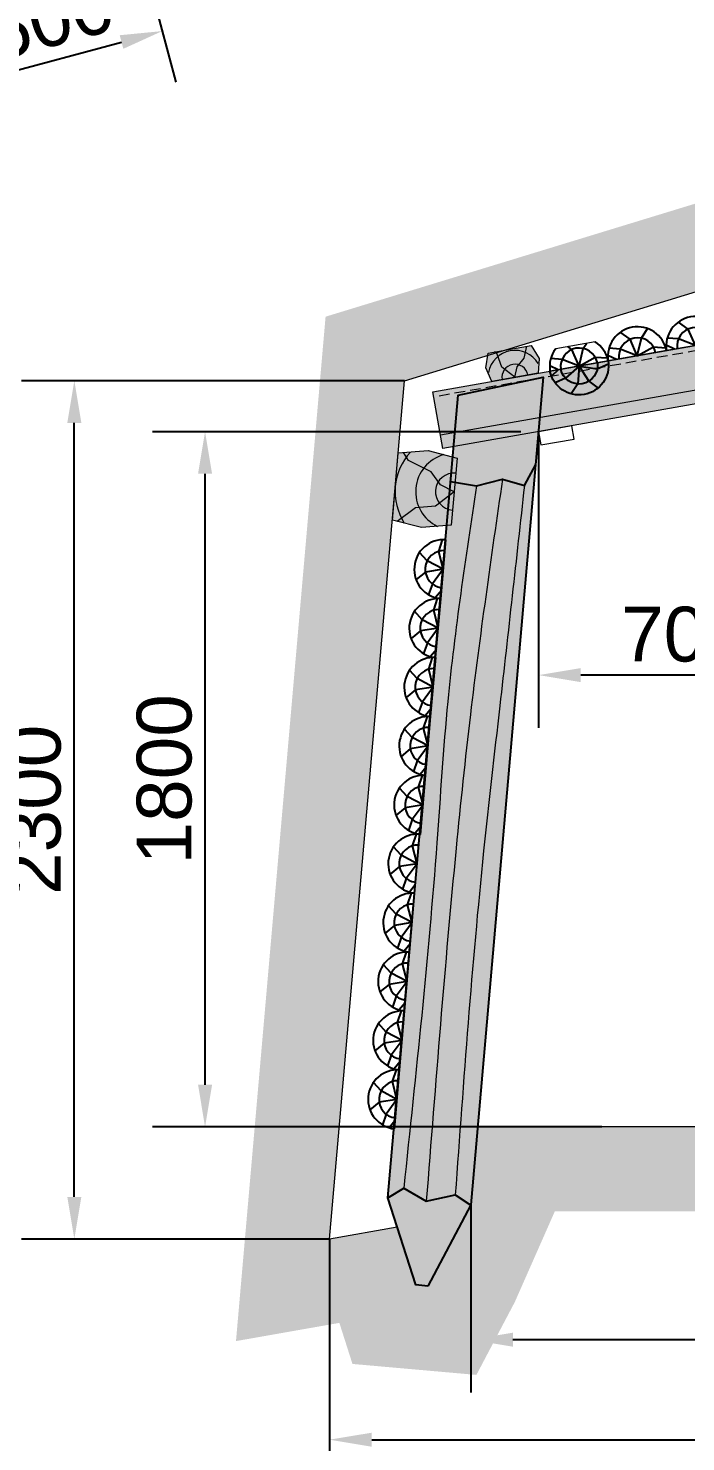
# Model space of a CAD drawing. Header units: inches. Extents: x 523 to 1492, y 69 to 539.
# Drawn here: x 867.41 to 883.01, y 188.1 to 221.63 of the extents above; entities that cross this region are included whole.
import ezdxf
from ezdxf import colors
from ezdxf.entities.mleader import LeaderData, LeaderLine
from ezdxf.math import Vec2, Vec3

# ---------------------------------------------------------------- set-up
doc = ezdxf.new("R2010")
doc.units = ezdxf.units.IN
doc.header["$MEASUREMENT"] = 0
doc.linetypes.add('DASHDOTX2', pattern=[50.8, 25.4, -12.7, 0, -12.7])
doc.linetypes.add('DASHED', pattern=[0.75, 0.5, -0.25])
doc.layers.add('Д_Распорка', color=7, linetype='Continuous')
doc.styles.get("Standard").update_dxf_attribs({"font": 'arial.ttf'})
doc.dimstyles.new('ISO-25', dxfattribs={"dimtxt": 2.5, "dimasz": 2.5, "dimexe": 1.25, "dimexo": 0, "dimtad": 1, "dimdec": 0, "dimtxsty": 'Standard', "dimcen": 2.5, "dimadec": 0, "dimazin": 0, "dimtfac": 1, "dimtdec": 0, "dimtmove": 0, "dimatfit": 3, "dimfxl": 0, "dimarcsym": 0})

# ---------------------------------------------------------------- blocks, each defined once
blk = doc.blocks.new('*D106')
at = {"color": 0, "linetype": 'ByBlock', "lineweight": -2}
for p, q in [((869.186, 226.81), (870.914, 220.359)), ((864.356, 225.516), (866.085, 219.065)), ((866.727, 220.531), (869.625, 221.308))]:
    blk.add_line(p, q, dxfattribs=at)
at = {"color": 0, "linetype": 'ByBlock'}
for points in [[(869.582, 221.469), (869.668, 221.147), (870.591, 221.567)], [(866.684, 220.692), (866.77, 220.37), (865.761, 220.272)]]:
    blk.add_solid(points, dxfattribs=at)
at = {"layer": 'Defpoints', "color": 0, "linetype": 'ByBlock'}
for p in [(869.186, 226.81), (864.356, 225.516), (870.591, 221.567)]:
    blk.add_point(p, dxfattribs=at)
at = {"color": 0, "linetype": 'ByBlock', "lineweight": 15, "insert": (867.926, 221.85), "char_height": 1.3, "attachment_point": 5, "rotation": 15}
blk.add_mtext('500', dxfattribs=at)
blk = doc.blocks.new('т.с.')
at = {"linetype": 'ByBlock', "lineweight": 15}
blk.add_hatch(color=7, dxfattribs=at).paths.add_polyline_path([(-1797.508, -898.171), (-1798.093, -898.17), (-1799.77, -894.164), (-1799.771, -855.947), (-1795.819, -854.739), (-1795.818, -894.152)])
at = {"color": 22}
for points in [[(-1797.508, -898.171), (-1798.093, -898.17), (-1799.77, -894.164), (-1799.771, -855.947), (-1795.819, -854.739), (-1795.818, -894.152), (-1797.508, -898.171)], [(-1799.766, -860.055), (-1798.52, -860.152), (-1797.322, -859.721), (-1796.259, -859.942), (-1795.812, -858.904)], [(-1799.77, -894.164), (-1799.061, -893.64), (-1797.937, -894.17), (-1796.592, -893.753), (-1795.818, -894.176)]]:
    blk.add_lwpolyline(points, dxfattribs=at)
at = {"color": 22, "linetype": 'ByBlock', "lineweight": 15}
for points in [[(-1797.322, -859.721), (-1797.866, -870.988), (-1797.988, -877.353), (-1797.937, -894.17)], [(-1798.52, -860.152), (-1798.989, -870.458), (-1798.921, -877.189), (-1799.061, -893.64)], [(-1796.259, -859.942), (-1796.512, -870.453), (-1796.676, -877.38), (-1796.592, -893.753)]]:
    blk.add_spline(points, degree=3, dxfattribs=at)
blk = doc.blocks.new('СВП-27 - 3.3м')
at = {"linetype": 'ByBlock', "lineweight": 15}
blk.add_hatch(color=7, dxfattribs=at).paths.add_polyline_path([(-1250.484, -445.6), (-1316.484, -445.6), (-1316.484, -442.867), (-1250.484, -442.86)])
at = {"color": 5, "linetype": 'DASHED', "lineweight": 15}
blk.add_line((-1250.484, -443.116), (-1316.484, -443.116), dxfattribs=at)
at = {"color": 5, "linetype": 'ByBlock', "lineweight": 15}
blk.add_line((-1250.484, -444.96), (-1316.484, -444.96), dxfattribs=at)
for points in [[(-1250.484, -445.6), (-1316.484, -445.6), (-1316.484, -442.867), (-1250.484, -442.86)], [(-1311.884, -446.24), (-1310.27, -446.24), (-1310.27, -445.6), (-1311.884, -445.6)], [(-1255.084, -446.24), (-1256.697, -446.24), (-1256.697, -445.6), (-1255.084, -445.6)]]:
    blk.add_lwpolyline(points, close=True, dxfattribs=at)
blk = doc.blocks.new('pfnzu')
at = {"color": 7, "lineweight": 0}
blk.add_line((142694.1, -82404), (142694.1, -82544.3), dxfattribs=at)
at = {"layer": 'Д_Распорка', "color": 253}
for p, q in [((142679.9, -82432.8), (142686.9, -82404.5)), ((142654.7, -82457.4), (142634.8, -82439)), ((142694.1, -82474.1), (142654.7, -82457.4)), ((142694.1, -82474.1), (142679.9, -82432.8)), ((142652.6, -82484.3), (142632.2, -82504.2)), ((142694.1, -82474.1), (142652.6, -82484.3)), ((142694.1, -82474.1), (142671.5, -82511.2)), ((142671.5, -82511.2), (142664.9, -82537.2)), ((142694.1, -82524.6), (142681.4, -82542.8))]:
    blk.add_line(p, q, dxfattribs=at)
at = {"layer": 'Д_Распорка', "color": 7}
blk.add_arc((142695.6, -82474.1), 70.2, 91.2316, 268.7684, dxfattribs=at)
at = {"layer": 'Д_Распорка', "color": 253}
blk.add_arc((142695.6, -82474.1), 44.2, 91.9563, 268.0437, dxfattribs=at)
blk = doc.blocks.new('*D114')
at = {"color": 0, "linetype": 'ByBlock', "lineweight": -2}
for p, q in [((879.1, 212.064), (870.357, 212.064)), ((871.607, 196.571), (871.607, 211.064)), ((881.025, 195.571), (870.357, 195.571))]:
    blk.add_line(p, q, dxfattribs=at)
at = {"color": 0, "linetype": 'ByBlock'}
for points in [[(871.441, 211.064), (871.774, 211.064), (871.607, 212.064)], [(871.441, 196.571), (871.774, 196.571), (871.607, 195.571)]]:
    blk.add_solid(points, dxfattribs=at)
at = {"layer": 'Defpoints', "color": 0, "linetype": 'ByBlock'}
for p in [(871.607, 212.064), (879.1, 212.064), (881.025, 195.571)]:
    blk.add_point(p, dxfattribs=at)
at = {"color": 0, "linetype": 'ByBlock', "lineweight": 15, "insert": (870.644, 203.817), "char_height": 1.3, "attachment_point": 5, "rotation": 90}
blk.add_mtext('1800', dxfattribs=at)
blk = doc.blocks.new('pfnzu 2')
at = {"color": 7, "lineweight": 0}
for p, q in [((-92.146, -593.903), (-94.052, -593.903)), ((-91.696, -594.903), (-94.502, -594.903))]:
    blk.add_line(p, q, dxfattribs=at)
at = {"layer": 'Д_Распорка', "color": 253}
for p, q in [((-93.303, -594.074), (-93.469, -593.903)), ((-93.099, -594.903), (-93.303, -594.074)), ((-93.099, -594.903), (-92.765, -594.116)), ((-92.765, -594.116), (-92.568, -593.903)), ((-94.109, -594.903), (-94.473, -594.651)), ((-93.84, -594.452), (-94.361, -594.319)), ((-93.099, -594.903), (-93.84, -594.452)), ((-93.099, -594.903), (-92.273, -594.62)), ((-92.273, -594.62), (-91.707, -594.759))]:
    blk.add_line(p, q, dxfattribs=at)
at = {"layer": 'Д_Распорка', "color": 7}
for start, end in [(132.76087, 178.7684), (1.2316, 47.23913)]:
    blk.add_arc((-93.099, -594.933), 1.403, start, end, dxfattribs=at)
at = {"layer": 'Д_Распорка', "color": 253}
blk.add_arc((-93.099, -594.933), 0.883, 1.95631, 178.04369, dxfattribs=at)
blk = doc.blocks.new('Расклинка')
at = {"linetype": 'ByBlock', "lineweight": 15}
blk.add_hatch(color=254, dxfattribs=at).paths.add_polyline_path([(-85.966, -572.832), (-85.628, -571.866), (-82.668, -571.866), (-82.299, -572.832), (-82.533, -573.798), (-85.733, -573.798)])
at = {"color": 7, "linetype": 'ByBlock', "lineweight": 15}
for points in [[(-85.966, -572.832), (-85.628, -571.866), (-82.668, -571.866), (-82.299, -572.832), (-82.533, -573.798), (-85.733, -573.798), (-85.966, -572.832)], [(-84.133, -573.798), (-84.898, -572.975), (-85.049, -572.036), (-85.201, -571.866)], [(-84.133, -573.798), (-83.866, -573.127), (-83.289, -572.631), (-82.98, -571.866)]]:
    blk.add_lwpolyline(points, dxfattribs=at)
for radius, start, end in [(1.824, 20.62921, 159.37079), (0.883, 0, 180)]:
    blk.add_arc((-84.133, -573.798), radius, start, end, dxfattribs=at)
blk = doc.blocks.new('*D116')
at = {"color": 0, "linetype": 'ByBlock', "lineweight": -2}
for p, q in [((876.342, 213.273), (867.255, 213.273)), ((868.505, 193.912), (868.505, 212.273)), ((874.561, 192.912), (867.255, 192.912))]:
    blk.add_line(p, q, dxfattribs=at)
at = {"color": 0, "linetype": 'ByBlock'}
for points in [[(868.338, 212.273), (868.672, 212.273), (868.505, 213.273)], [(868.338, 193.912), (868.672, 193.912), (868.505, 192.912)]]:
    blk.add_solid(points, dxfattribs=at)
at = {"layer": 'Defpoints', "color": 0, "linetype": 'ByBlock'}
for p in [(868.505, 213.273), (876.342, 213.273), (874.561, 192.912)]:
    blk.add_point(p, dxfattribs=at)
at = {"color": 0, "linetype": 'ByBlock', "lineweight": 15, "insert": (867.541, 203.093), "char_height": 1.3, "attachment_point": 5, "rotation": 90}
blk.add_mtext('2300', dxfattribs=at)
blk = doc.blocks.new('*D117')
at = {"color": 0, "linetype": 'ByBlock', "lineweight": -2}
for p, q in [((909.345, 199.517), (909.345, 189.274)), ((877.913, 193.713), (877.913, 189.274)), ((878.913, 190.524), (908.345, 190.524))]:
    blk.add_line(p, q, dxfattribs=at)
at = {"color": 0, "linetype": 'ByBlock'}
for points in [[(878.913, 190.69), (878.913, 190.357), (877.913, 190.524)], [(908.345, 190.69), (908.345, 190.357), (909.345, 190.524)]]:
    blk.add_solid(points, dxfattribs=at)
at = {"layer": 'Defpoints', "color": 0, "linetype": 'ByBlock'}
for p in [(909.345, 199.517), (877.913, 193.713), (909.345, 190.524)]:
    blk.add_point(p, dxfattribs=at)
at = {"color": 0, "linetype": 'ByBlock', "lineweight": 15, "insert": (893.629, 191.488), "char_height": 1.3, "attachment_point": 5}
blk.add_mtext('3200', dxfattribs=at)
blk = doc.blocks.new('*D118')
at = {"color": 0, "linetype": 'ByBlock', "lineweight": -2}
for p, q in [((912.234, 199.606), (912.234, 186.901)), ((874.561, 192.912), (874.561, 186.901)), ((875.561, 188.151), (911.234, 188.151))]:
    blk.add_line(p, q, dxfattribs=at)
at = {"color": 0, "linetype": 'ByBlock'}
for points in [[(875.561, 188.317), (875.561, 187.984), (874.561, 188.151)], [(911.234, 188.317), (911.234, 187.984), (912.234, 188.151)]]:
    blk.add_solid(points, dxfattribs=at)
at = {"layer": 'Defpoints', "color": 0, "linetype": 'ByBlock'}
for p in [(912.234, 199.606), (874.561, 192.912), (912.234, 188.151)]:
    blk.add_point(p, dxfattribs=at)
at = {"color": 0, "linetype": 'ByBlock', "lineweight": 15, "insert": (893.398, 189.115), "char_height": 1.3, "attachment_point": 5}
blk.add_mtext('3700', dxfattribs=at)
blk = doc.blocks.new('S ш.бруса')
at = {"linetype": 'ByBlock', "lineweight": 15}
blk.add_hatch(color=254, dxfattribs=at).paths.add_polyline_path([(3323.214, -1143.742), (3323.447, -1142.342), (3326.647, -1142.342), (3326.88, -1143.742), (3326.647, -1145.142), (3323.447, -1145.142)])
at = {"color": 7, "linetype": 'ByBlock', "lineweight": 15}
for points in [[(3323.214, -1143.742), (3323.447, -1142.342), (3326.647, -1142.342), (3326.88, -1143.742), (3326.647, -1145.142), (3323.447, -1145.142), (3323.214, -1143.742)], [(3325.047, -1145.142), (3324.281, -1144.319), (3324.13, -1143.38), (3323.408, -1142.575)], [(3325.047, -1145.142), (3325.314, -1144.471), (3325.891, -1143.975), (3326.34, -1142.862), (3326.688, -1142.591)]]:
    blk.add_lwpolyline(points, dxfattribs=at)
for radius, start, end in [(2.8, 52.7386, 127.2614), (1.824, 20.62921, 159.37079), (0.883, 0, 180)]:
    blk.add_arc((3325.047, -1145.142), radius, start, end, dxfattribs=at)
blk = doc.blocks.new('*D354')
at = {"color": 0, "linetype": 'ByBlock', "lineweight": -2}
for p, q in [((879.521, 212.1), (879.521, 205.039)), ((886.469, 212.1), (886.469, 205.039)), ((885.469, 206.289), (880.521, 206.289))]:
    blk.add_line(p, q, dxfattribs=at)
at = {"color": 0, "linetype": 'ByBlock'}
for points in [[(880.521, 206.456), (880.521, 206.123), (879.521, 206.289)], [(885.469, 206.456), (885.469, 206.123), (886.469, 206.289)]]:
    blk.add_solid(points, dxfattribs=at)
at = {"layer": 'Defpoints', "color": 0, "linetype": 'ByBlock'}
for p in [(879.521, 212.1), (886.469, 212.1), (879.521, 206.289)]:
    blk.add_point(p, dxfattribs=at)
at = {"color": 0, "linetype": 'ByBlock', "lineweight": 15, "insert": (882.995, 207.253), "char_height": 1.3, "attachment_point": 5}
blk.add_mtext('700', dxfattribs=at)

msp = doc.modelspace()

# ---------------------------------------------------------------- hatches: boundary and pattern name
h = msp.add_hatch()
h.set_pattern_fill('ANSI38', color=256, scale=5, style=0)
h.paths.add_polyline_path([(1072.524, 256.759), (948.768, 219), (931.023, 214.059), (913.694, 209.454), (912.665, 207.886), (911.806, 205.143), (912.234, 196.075), (911.225, 195.886), (910.686, 194.125), (910.393, 194.085), (909.574, 195.571), (878.075, 195.571), (877.914, 193.725), (876.897, 191.797), (876.606, 191.823), (876.167, 193.195), (874.561, 192.912), (876.342, 213.273), (896.166, 219.334), (897.291, 218.707), (898.866, 218.985), (909.166, 219.666), (910.683, 219.666), (913.757, 217.727), (927.32, 221.429), (931.447, 222.555), (945.416, 226.344), (960.402, 230.846), (1003.648, 244.067), (1003.223, 244.938), (1003.132, 246.817), (1002.14, 249.282), (1002.045, 251.943), (1043.166, 264.515), (1043.954, 261.295), (1045.694, 259.054), (1045.501, 256.878), (1063.67, 262.433), (1063.836, 264.062), (1065.184, 265.136), (1065.849, 267.443), (1068.52, 269.844)], flags=16)
h.paths.add_polyline_path([(1073.109, 254.847), (949.328, 217.08), (931.548, 212.129), (914.947, 207.718), (914.491, 207.022), (913.83, 204.913), (914.314, 194.431), (912.783, 194.143), (912.234, 192.352), (909.303, 191.918), (908.393, 193.571), (879.908, 193.571), (878.955, 191.413), (878.046, 189.688), (875.105, 189.948), (874.794, 190.922), (872.341, 190.49), (874.467, 214.792), (896.396, 221.496), (897.644, 220.8), (898.626, 220.973), (909.1, 221.666), (911.261, 221.666), (914.08, 219.888), (926.793, 223.358), (930.922, 224.485), (944.866, 228.267), (959.822, 232.76), (1001.198, 245.41), (1001.151, 246.383), (1000.154, 248.86), (999.991, 253.406), (1044.103, 266.892), (1046.527, 262.692), (1047.617, 259.617), (1061.815, 263.957), (1061.932, 265.102), (1063.439, 266.303), (1064.086, 268.548), (1067.875, 271.953)])

# ---------------------------------------------------------------- linework, layer by layer
at = {"color": 7, "linetype": 'DASHDOTX2', "lineweight": 15}
msp.add_line((911.88, 212.1), (879.101, 212.1), dxfattribs=at)
at = {"color": 7, "linetype": 'ByBlock', "lineweight": 15}
msp.add_lwpolyline([(931.023, 214.059), (913.694, 209.454), (912.665, 207.886), (911.806, 205.143), (912.234, 196.075), (911.225, 195.886), (910.686, 194.125), (910.393, 194.085), (909.574, 195.571), (878.075, 195.571), (877.914, 193.725), (876.897, 191.797), (876.606, 191.823), (876.167, 193.195), (874.561, 192.912), (876.342, 213.273), (896.166, 219.334), (897.291, 218.707), (898.866, 218.985), (909.166, 219.666), (910.683, 219.666), (913.757, 217.727), (927.32, 221.429)], dxfattribs=at)

# ---------------------------------------------------------------- block references
for name, p, xscale, yscale, zscale, rotation in [('СВП-27 - 3.3м', (1486.806, 545.382), 0.5000000000000624, 0.5000000000000624, 0.5000000000000624, 10.00000000000389), ('Расклинка', (873.087, 416.245), 0.3500000000001859, 0.3500000000001859, 0.3500000000001859, 10.00000000000735), ('pfnzu 2', (874.673, 514.637), 0.5000000000000624, 0.5000000000000624, 0.5000000000000624, 10.00000000000389), ('т.с.', (1811.371, 560.842), 0.5000000000001268, 0.5000000000001268, 0.5000000000001268, 355.0000000000276)]:
    msp.add_blockref(name, p, dxfattribs=dict(xscale=xscale, yscale=yscale, zscale=zscale, rotation=rotation))
at = {"color": 7, "lineweight": 0}
for p, xscale, yscale, zscale, rotation in [((1446.263, 1762.268), 0.00999952550053377, 0.00999952550053377, 0.00999952550053377, 279.9999999997643), ((1447.644, 1762.512), 0.00999952550053377, 0.00999952550053377, 0.00999952550053377, 279.9999999997643), ((1940.612, -1048.213), -0.009999525500442868, 0.00999952550046146, 0.0099995255, 280.0082756930846), ((-474.253, 1151.945), 0.009999525500504973, 0.009999525500504973, 0.009999525500504973, 355.1179479824508), ((-474.372, 1150.547), 0.009999525500504973, 0.009999525500504973, 0.009999525500504973, 355.1179479824508), ((-474.491, 1149.149), 0.009999525500504973, 0.009999525500504973, 0.009999525500504973, 355.1179479824508), ((-474.611, 1147.752), 0.009999525500504973, 0.009999525500504973, 0.009999525500504973, 355.1179479824508), ((-474.73, 1146.354), 0.009999525500504973, 0.009999525500504973, 0.009999525500504973, 355.1179479824508), ((-474.871, 1144.959), 0.009999525500504973, 0.009999525500504973, 0.009999525500504973, 355.1179479824508), ((-474.99, 1143.561), 0.009999525500504973, 0.009999525500504973, 0.009999525500504973, 355.1179479824508), ((-475.11, 1142.163), 0.009999525500504973, 0.009999525500504973, 0.009999525500504973, 355.1179479824508), ((-475.229, 1140.766), 0.009999525500504973, 0.009999525500504973, 0.009999525500504973, 355.1179479824508), ((-475.349, 1139.368), 0.009999525500504973, 0.009999525500504973, 0.009999525500504973, 355.1179479824508)]:
    msp.add_blockref('pfnzu', p, dxfattribs=dict(at, xscale=xscale, yscale=yscale, zscale=zscale, rotation=rotation))
at = {"color": 7, "linetype": 'ByBlock', "lineweight": 15, "xscale": 0.5000000000003362, "yscale": 0.5000000000003362, "zscale": 0.5000000000003362, "rotation": 85.01822308392572}
msp.add_blockref('S ш.бруса', (162.737, -1395.881), dxfattribs=at)

# ---------------------------------------------------------------- dimensions: what is measured, and where the dimension line sits
at = {"color": 7, "linetype": 'ByBlock', "lineweight": 15}
dim = msp.add_aligned_dim(p1=(864.356, 225.516), p2=(869.186, 226.81), distance=-5.428, text='500', dimstyle='ISO-25', override={"dimtxt": 1.3, "dimasz": 1, "dimgap": 0.3, "dimlfac": 100, "dimrnd": 0.05, "dimtmove": 1, "dimfxl": 1.25}, dxfattribs=at)
dim.commit()
dim.dimension.update_dxf_attribs({"geometry": '*D106', "text_midpoint": (867.926, 221.85)})
for base, p1, p2, text, picture, middle in [((868.505, 213.273), (874.561, 192.912), (876.342, 213.273), '2300', '*D116', (867.541, 203.093)), ((871.607, 212.064), (881.025, 195.571), (879.1, 212.064), '1800', '*D114', (870.644, 203.817))]:
    dim = msp.add_linear_dim(base=base, p1=p1, p2=p2, angle=90, text=text, dimstyle='ISO-25', override={"dimtxt": 1.3, "dimasz": 1, "dimgap": 0.3, "dimlfac": 100, "dimrnd": 0.05, "dimtmove": 1, "dimfxl": 1.25}, dxfattribs=at)
    dim.commit()
    dim.dimension.update_dxf_attribs({"geometry": picture, "text_midpoint": middle})
for base, p1, p2, text, picture, middle in [((879.521, 206.289), (886.469, 212.1), (879.521, 212.1), '700', '*D354', (882.995, 207.253)), ((912.234, 188.151), (874.561, 192.912), (912.234, 199.606), '3700', '*D118', (893.398, 189.115)), ((909.345, 190.524), (877.913, 193.713), (909.345, 199.517), '3200', '*D117', (893.629, 191.488))]:
    dim = msp.add_linear_dim(base=base, p1=p1, p2=p2, text=text, dimstyle='ISO-25', override={"dimtxt": 1.3, "dimasz": 1, "dimgap": 0.3, "dimlfac": 100, "dimrnd": 0.05, "dimtmove": 1, "dimfxl": 1.25}, dxfattribs=at)
    dim.commit()
    dim.dimension.update_dxf_attribs({"geometry": picture, "text_midpoint": middle})

# ---------------------------------------------------------------- leaders
at = {"color": 22, "linetype": 'ByBlock', "lineweight": 15}
ml = msp.add_multileader_mtext('Standard', dxfattribs=at)
ml.set_content('обмазка глиной', color=22)
ml.set_leader_properties()
ml.build(insert=Vec2(0, 0))
ml.multileader.update_dxf_attribs({"dogleg_length": 0.5, "arrow_head_size": 1.8})
ctx = ml.context
ctx.base_point, ctx.char_height, ctx.arrow_head_size, ctx.landing_gap_size, ctx.plane_origin, ctx.plane_x_axis, ctx.plane_y_axis = Vec3(852.091, 189), 1.3, 1.8, 0.5, Vec3(882.919, 158.146), Vec3(0.999919, -0.012705), Vec3(0.012705, 0.999919)
ctx.text_align_type = 2
notes = []
notes.append((ctx, [(1, (1, 1, 0), (866.623, 188.815), (-0.999919, 0.012705), 0.5, [(0, [(872.601, 177.581)], 0, [])])]))
ctx.mtext.insert, ctx.mtext.text_direction, ctx.mtext.rotation, ctx.mtext.alignment, ctx.mtext.flow_direction = Vec3(865.632, 189.488), Vec3(0.999919, -0.012705), 6.27048, 3, 5
for ctx, leaders in notes:
    for number, flags, end, landing, length, lines in leaders:
        leader = LeaderData()
        leader.index, (leader.has_last_leader_line, leader.has_dogleg_vector, leader.attachment_direction) = number, flags
        leader.last_leader_point, leader.dogleg_vector, leader.dogleg_length = Vec3(end), Vec3(landing), length
        for number, points, colour, breaks in lines:
            line = LeaderLine()
            line.index, line.vertices, line.color, line.breaks = number, Vec3.list(points), colors.encode_raw_color(colour), breaks
            leader.lines.append(line)
        ctx.leaders.append(leader)

doc.saveas('drawing.dxf')
